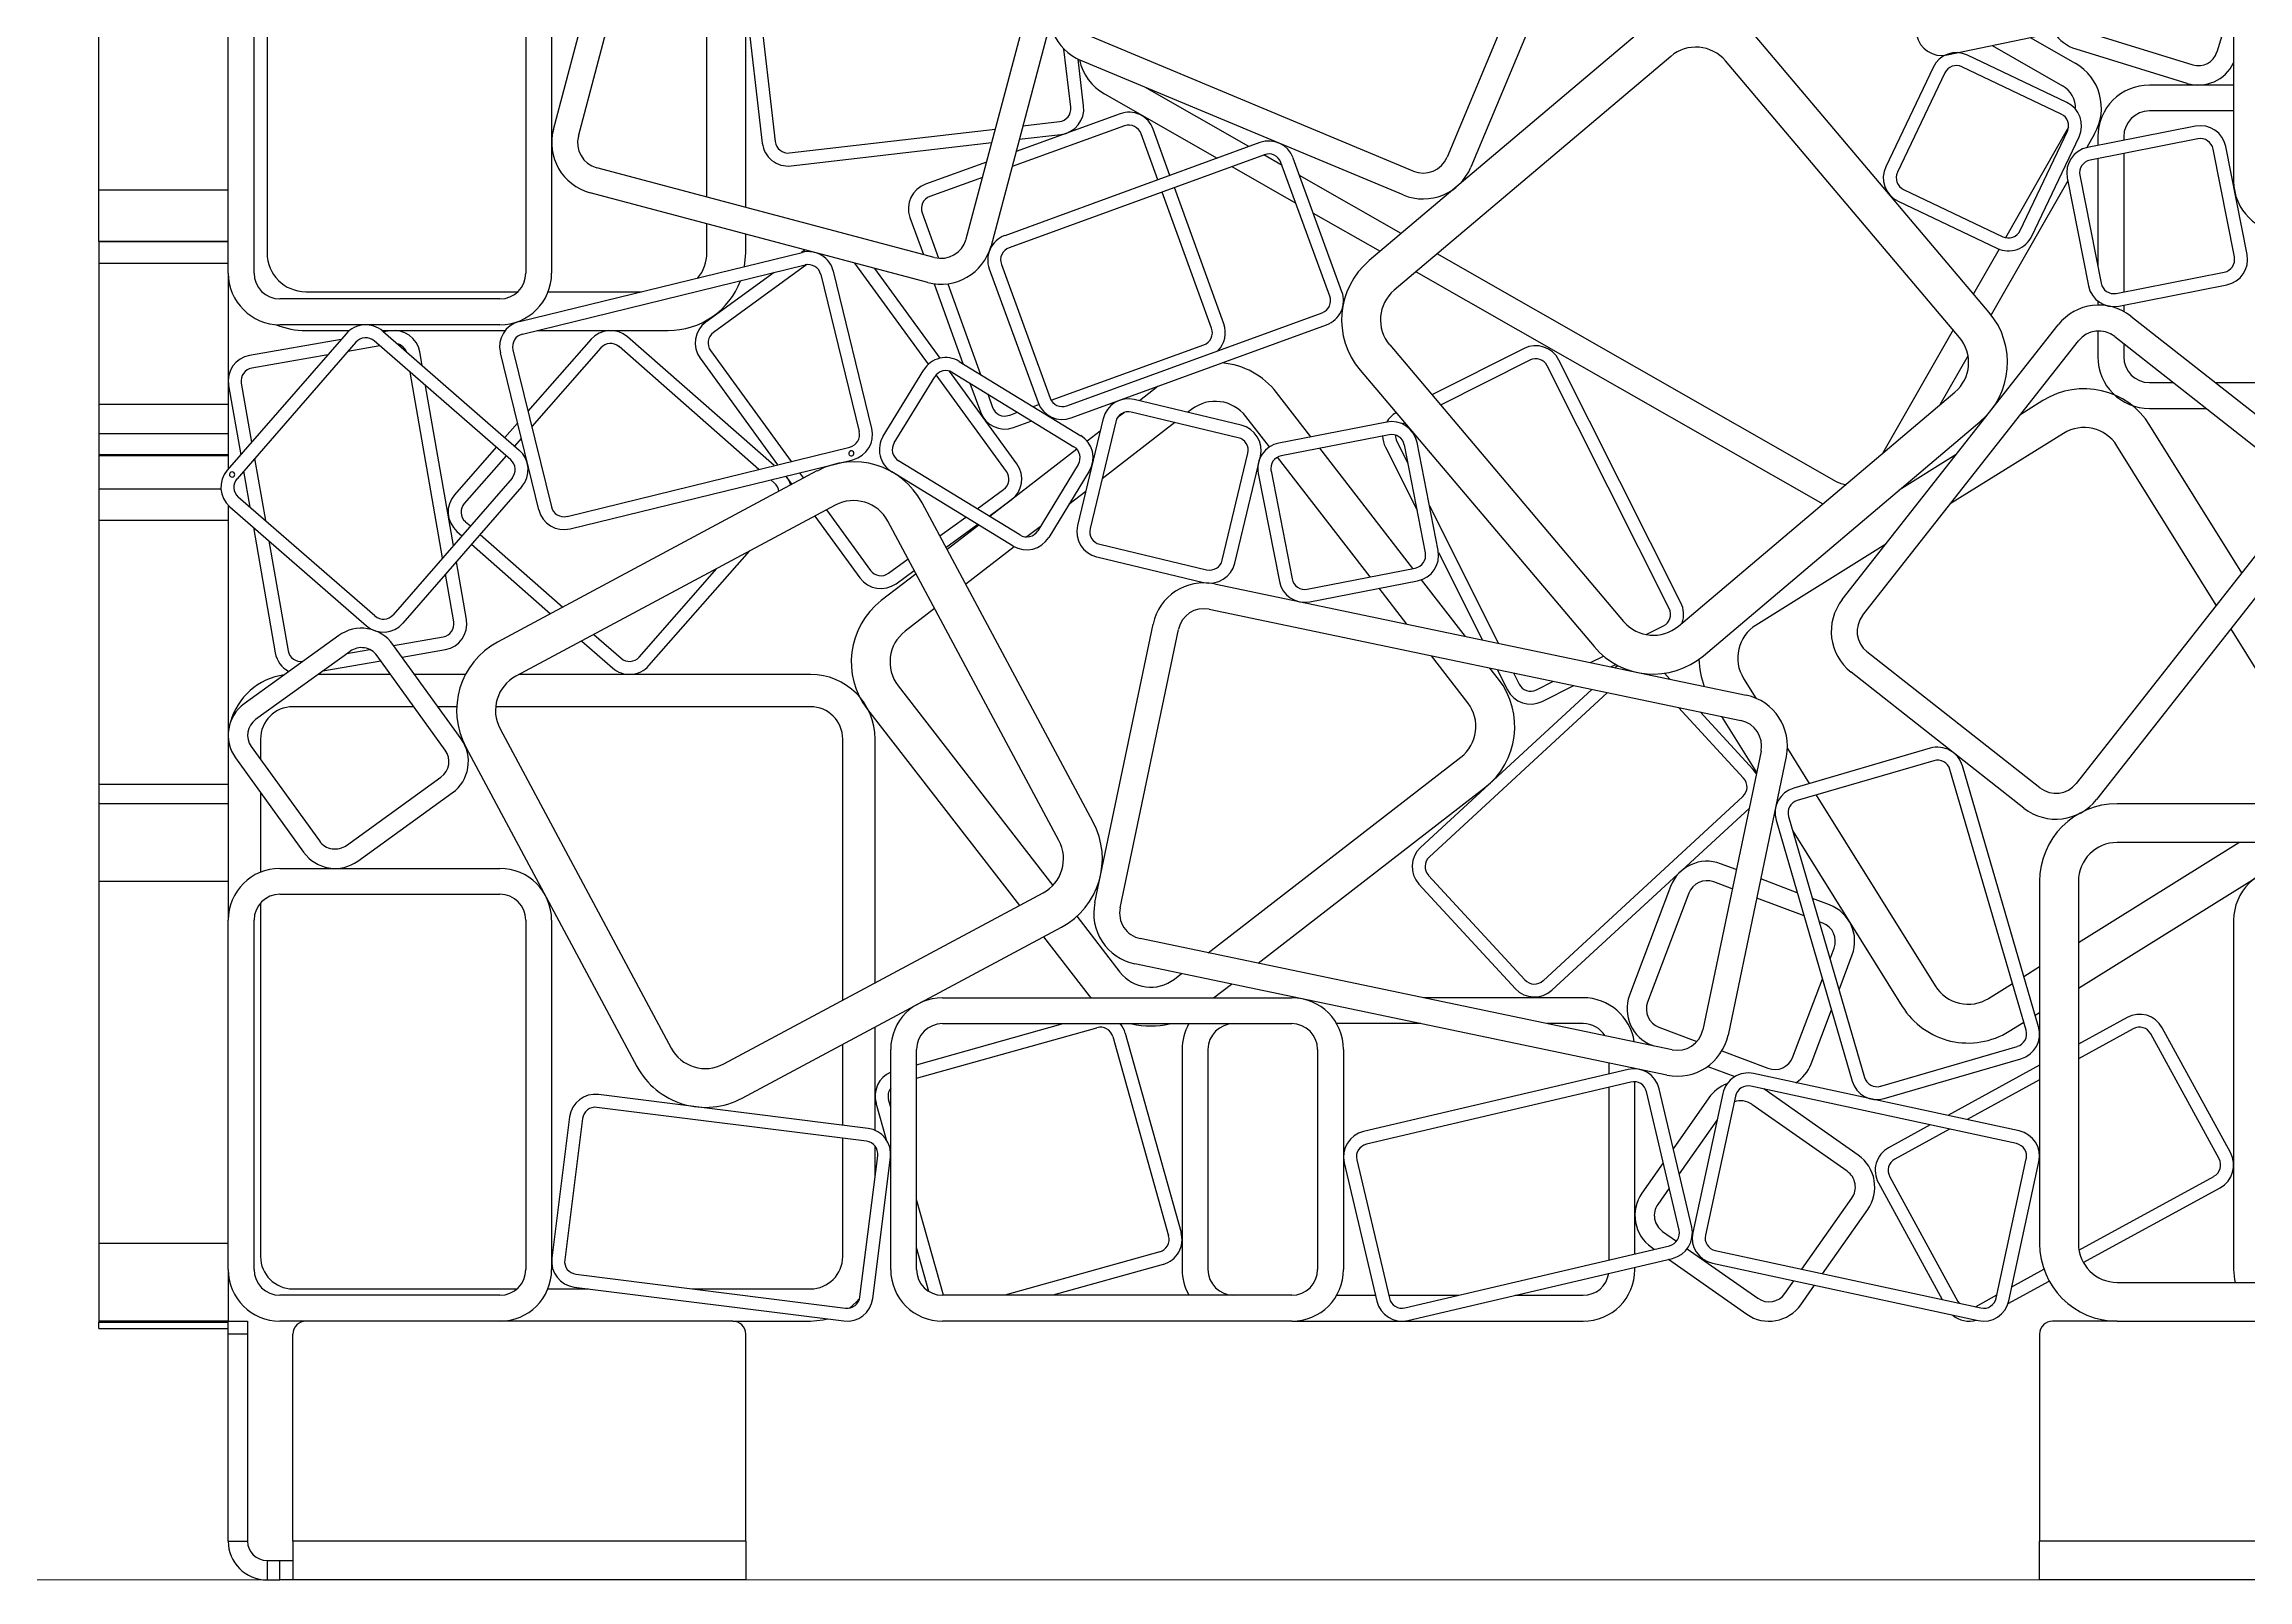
# Model space of a CAD drawing. Header units: millimetres. Extents: x 25115 to 31055, y 5999 to 10199.
# Drawn here: x 27391 to 27908, y 8713 to 9074 of the extents above; entities that cross this region are included whole.
import ezdxf

# ---------------------------------------------------------------- set-up
doc = ezdxf.new("R2010")
doc.units = ezdxf.units.MM
doc.header["$LTSCALE"] = 0.3
doc.linetypes.add('INCONTINUOUS', pattern=[200000.001, 200000, -0.001])
doc.layers.add('KOTY', color=3, linetype='INCONTINUOUS', lineweight=9)
doc.layers.add('Visible', color=7, linetype='Continuous', lineweight=18)
doc.styles.add('SEACAD_Arial', font='arial.ttf', dxfattribs={"width": 0.8})
doc.dimstyles.new('ISO-25', dxfattribs={"dimtxt": 1.6, "dimasz": 2, "dimexe": 0.5, "dimexo": 1.5, "dimtad": 1, "dimdec": 0, "dimtxsty": 'SEACAD_Arial', "dimcen": 2, "dimadec": 0, "dimazin": 0, "dimtfac": 1, "dimtdec": 0, "dimtmove": 0, "dimatfit": 3, "dimfxl": 1, "dimarcsym": 0})

# ---------------------------------------------------------------- blocks, each defined once
blk = doc.blocks.new('*D179')
at = {"layer": 'Defpoints', "color": 0, "transparency": 16777216}
for p in [(27433.77, 9350.73), (27108.78, 8713.09), (27108.78, 8713.09)]:
    blk.add_point(p, dxfattribs=at)
at = {"layer": 'KOTY', "color": 0, "lineweight": -2, "transparency": 16777216}
for p, q in [((27403.77, 9350.73), (27098.78, 9350.73)), ((27108.78, 9310.73), (27108.78, 8753.09)), ((27138.78, 8713.09), (27118.78, 8713.09))]:
    blk.add_line(p, q, dxfattribs=at)
at = {"layer": 'KOTY', "color": 0, "transparency": 16777216}
for points in [[(27102.11, 9310.73), (27115.44, 9310.73), (27108.78, 9350.73)], [(27102.11, 8753.09), (27115.44, 8753.09), (27108.78, 8713.09)]]:
    blk.add_solid(points, dxfattribs=at)
at = {"layer": 'KOTY', "color": 0, "transparency": 16777216, "insert": (27079.94, 9031.91), "char_height": 32, "attachment_point": 5, "rotation": 90, "style": 'SEACAD_Arial'}
blk.add_mtext('420', dxfattribs=at)

msp = doc.modelspace()

# ---------------------------------------------------------------- linework, layer by layer
for p, q in [((27904.97, 9123.89), (27904.97, 9041.81)), ((27403.37, 9039.77), (27403.37, 9121.85)), ((27442.89, 9107.54), (27442.89, 9024.93)), ((27510.17, 9053.95), (27523.46, 9103.9)), ((27546.25, 9038.07), (27546.25, 9104.13)), ((27433.77, 9020.19), (27433.77, 9102.27)), ((27439.85, 9020.19), (27439.85, 9102.27)), ((27503.69, 9102.27), (27503.69, 9020.19)), ((27509.77, 9102.27), (27509.77, 9020.19)), ((27516.05, 9052.39), (27529.33, 9102.33)), ((27555.37, 9035.64), (27555.37, 9101.7)), ((27740.05, 9095.14), (27720.16, 9047.44)), ((27745.66, 9092.8), (27725.77, 9045.1)), ((27555.41, 9083.95), (27559.27, 9050.73)), ((27558.43, 9084.3), (27562.29, 9051.08)), ((27837.64, 9071.44), (27900.13, 9084.52)), ((27901.06, 9072.15), (27904.97, 9084.78)), ((27620.41, 9078.11), (27607.12, 9028.17)), ((27766.83, 9078.09), (27701.85, 9023.11)), ((27626.28, 9076.55), (27613, 9026.6)), ((27631.74, 9059.15), (27630.15, 9072.82)), ((27712.21, 9044.17), (27636.45, 9075.76)), ((27847.52, 9010.96), (27792.54, 9075.94)), ((27848.21, 9073.65), (27864.75, 9064.21)), ((27857.18, 9075.53), (27867.77, 9069.49)), ((27867.87, 9072.85), (27894.01, 9064.78)), ((27869.22, 9077.21), (27895.36, 9069.13)), ((27634.76, 9059.5), (27633.49, 9070.43)), ((27709.87, 9038.56), (27634.11, 9070.15)), ((27772.72, 9071.12), (27707.74, 9016.15)), ((27840.55, 9005.07), (27785.58, 9070.05)), ((27834.34, 9068.53), (27823.23, 9045.19)), ((27837.08, 9067.22), (27825.98, 9043.89)), ((27864.47, 9057.56), (27841.13, 9068.66)), ((27865.77, 9060.3), (27842.44, 9071.4)), ((27639.65, 9062.29), (27666.12, 9047.18)), ((27673.61, 9049.91), (27649.11, 9063.89)), ((27904.97, 9064.37), (27885.21, 9064.37)), ((27643.34, 9057.63), (27618.9, 9048.78)), ((27904.97, 9058.29), (27885.21, 9058.29)), ((27565.66, 9048.41), (27614, 9054.03)), ((27644.37, 9054.77), (27617.94, 9045.2)), ((27619.65, 9051.63), (27629.42, 9052.76)), ((27620.49, 9054.79), (27629.07, 9055.78)), ((27652.19, 9042.1), (27648.27, 9052.95)), ((27655.05, 9043.14), (27651.12, 9053.98)), ((27866.18, 9054.44), (27851.38, 9028.51)), ((27854.8, 9030.17), (27865.91, 9053.5)), ((27857.55, 9028.87), (27868.65, 9052.2)), ((27872.3, 9052.9), (27870.46, 9049.68)), ((27896, 9054.71), (27870.64, 9049.72)), ((27896.58, 9051.72), (27871.23, 9046.73)), ((27873.05, 9052.21), (27873.05, 9050.19)), ((27879.13, 9052.21), (27879.13, 9051.39)), ((27566.01, 9045.39), (27613.16, 9050.87)), ((27611.93, 9046.26), (27597.6, 9041.07)), ((27676.19, 9050.86), (27616.22, 9028.98)), ((27677.24, 9048), (27617.26, 9026.12)), ((27681.4, 9045.47), (27677.07, 9047.94)), ((27695.45, 9015.81), (27683.99, 9047.23)), ((27873.05, 9047.09), (27873.05, 9021.77)), ((27879.13, 9048.29), (27879.13, 9015.75)), ((27905.14, 9023.98), (27900.15, 9049.33)), ((27908.13, 9024.56), (27903.14, 9049.92)), ((27599.68, 9023.85), (27520.36, 9044.95)), ((27610.98, 9042.68), (27598.64, 9038.21)), ((27669.58, 9045.21), (27684.62, 9036.63)), ((27692.59, 9014.77), (27681.13, 9046.19)), ((27709.39, 9029.49), (27685.48, 9043.14)), ((27865.99, 9041.85), (27848.01, 9010.34)), ((27865.85, 9042.58), (27870.84, 9017.22)), ((27868.83, 9043.16), (27873.82, 9017.81)), ((27403.37, 9039.77), (27433.77, 9039.77)), ((27403.37, 9027.61), (27403.37, 9039.77)), ((27598.12, 9017.98), (27518.8, 9039.08)), ((27664.83, 9007.22), (27653.23, 9039.24)), ((27667.69, 9008.25), (27656.09, 9040.29)), ((27826.11, 9037.09), (27849.45, 9025.99)), ((27827.42, 9039.84), (27850.75, 9028.73)), ((27546.25, 9024.93), (27546.25, 9031.78)), ((27593.96, 9033.28), (27597.12, 9024.54)), ((27596.82, 9034.31), (27600.67, 9023.68)), ((27688.71, 9034.3), (27704.45, 9025.31)), ((27433.77, 9027.61), (27403.37, 9027.61)), ((27403.37, 9027.61), (27403.37, 9022.42)), ((27403.37, 9027.61), (27433.77, 9027.61)), ((27555.37, 9024.93), (27555.37, 9029.35)), ((27569.34, 9025.63), (27568.51, 9025.03)), ((27849.84, 9025.82), (27843.84, 9015.3)), ((27433.77, 9022.42), (27403.37, 9022.42)), ((27403.37, 9022.42), (27403.37, 8989.34)), ((27502.18, 9008.79), (27568.61, 9025.06)), ((27502.9, 9005.84), (27569.34, 9022.1)), ((27569.75, 9022.18), (27547.79, 9006.2)), ((27573.12, 9024.63), (27572.95, 9024.5)), ((27585, 8983.69), (27575.97, 9020.6)), ((27598.31, 8998.77), (27581.03, 9022.53)), ((27601.04, 9000.18), (27585.69, 9021.29)), ((27612.59, 9021.18), (27624.05, 8989.77)), ((27615.45, 9022.23), (27626.91, 8990.81)), ((27712.88, 9020.5), (27808.45, 8965.96)), ((27811.64, 8971.14), (27717.82, 9024.68)), ((27877.39, 9015.41), (27902.75, 9020.41)), ((27433.77, 9020.19), (27433.77, 8989.34)), ((27452.01, 9015.81), (27501.82, 9015.81)), ((27508.95, 9015.81), (27530.85, 9015.81)), ((27562.02, 9020.31), (27546, 9008.66)), ((27573.01, 9019.87), (27582.05, 8982.96)), ((27599.61, 9017.68), (27606.41, 8998.91)), ((27602.84, 9017.68), (27610.56, 8996.37)), ((27877.98, 9012.43), (27903.34, 9017.42)), ((27497.61, 9014.11), (27445.93, 9014.11)), ((27630.81, 8989), (27690.78, 9010.87)), ((27873.05, 9013.62), (27873.05, 9012.66)), ((27879.13, 9012.66), (27879.13, 9011.17)), ((27880.8, 9010.06), (27921.44, 8978.13)), ((27461.49, 9005.94), (27433.54, 8973.85)), ((27497.61, 9008.03), (27445.93, 9008.03)), ((27452.01, 9006.69), (27462.27, 9006.69)), ((27469.89, 9006.69), (27498.88, 9006.69)), ((27470.07, 9006.54), (27502.17, 8978.59)), ((27471.74, 9006.6), (27470.29, 9006.35)), ((27506.38, 9006.69), (27537.13, 9006.69)), ((27562.06, 8974.94), (27527.61, 9005.18)), ((27631.85, 8986.14), (27691.82, 9008.02)), ((27813.02, 8943.47), (27863.73, 9008.01)), ((27839.03, 9006.87), (27822.44, 8977.8)), ((27873.05, 9006.57), (27873.05, 9000.53)), ((27877.05, 9005.28), (27917.68, 8973.35)), ((27463.78, 9003.95), (27435.84, 8971.85)), ((27460.33, 9004.61), (27438.8, 9000.85)), ((27457.16, 9000.97), (27439.32, 8997.85)), ((27469.38, 9003.1), (27461.91, 9001.8)), ((27500.17, 8976.3), (27468.07, 9004.24)), ((27479.33, 8998.47), (27478.78, 9001.66)), ((27506.75, 8964.53), (27497.72, 9001.44)), ((27500.67, 9002.16), (27509.71, 8965.25)), ((27519.03, 9004.62), (27504.2, 8987.73)), ((27521.32, 9002.62), (27505.09, 8984.12)), ((27558.46, 8974.06), (27525.61, 9002.9)), ((27544.66, 9000.17), (27562.87, 8975.14)), ((27547.12, 9001.96), (27566.06, 8975.92)), ((27627.13, 8990.33), (27663.01, 9003.32)), ((27706.67, 9003.29), (27761.64, 8938.31)), ((27738.24, 9002.46), (27716.59, 8991.57)), ((27739.61, 8999.75), (27718.6, 8989.18)), ((27775.09, 8942.73), (27746.41, 8999.76)), ((27817.8, 8939.71), (27868.51, 9004.26)), ((27842.57, 9000.8), (27835.97, 8989.25)), ((27879.13, 9003.65), (27879.13, 9000.53)), ((27484.14, 8953.26), (27476.52, 8996.89)), ((27587.67, 8981.87), (27597.19, 8997.43)), ((27590.26, 8980.28), (27599.78, 8995.84)), ((27616.63, 8973.57), (27600.11, 8996.28)), ((27619.09, 8975.36), (27603.23, 8997.17)), ((27603.96, 8996.84), (27632.48, 8979.39)), ((27605.55, 8999.44), (27634.07, 8981.98)), ((27699.7, 8997.4), (27754.68, 8932.42)), ((27772.37, 8941.36), (27743.69, 8998.4)), ((27885.21, 8994.45), (27890.83, 8994.45)), ((27900.67, 8994.45), (27926.94, 8994.45)), ((27433.77, 8989.34), (27403.37, 8989.34)), ((27403.37, 8989.34), (27403.37, 8982.43)), ((27433.77, 8989.34), (27433.77, 8982.43)), ((27433.86, 8993.81), (27436.71, 8977.48)), ((27436.85, 8994.33), (27439.28, 8980.43)), ((27486.71, 8956.21), (27480.16, 8993.72)), ((27608.06, 8994.33), (27610.52, 8987.55)), ((27612.22, 8991.79), (27613.38, 8988.58)), ((27622.92, 8988.8), (27624.25, 8989.29)), ((27671.8, 8984.46), (27646.67, 8990.47)), ((27652.24, 8993.58), (27647.86, 8990.19)), ((27688.15, 8981.7), (27680.11, 8992.09)), ((27774.5, 8937.24), (27839.48, 8992.21)), ((27860.17, 8990.24), (27854.94, 8986.98)), ((27501.76, 8984.94), (27498.77, 8981.54)), ((27617.27, 8986.76), (27619.26, 8987.48)), ((27618.31, 8983.9), (27622.58, 8985.45)), ((27626.24, 8986.77), (27626.36, 8986.82)), ((27639.35, 8985.98), (27633.33, 8960.85)), ((27642.3, 8985.27), (27636.29, 8960.14)), ((27656.16, 8985.08), (27639.09, 8971.86)), ((27644.34, 8987.46), (27642.68, 8986.18)), ((27671.1, 8981.5), (27645.97, 8987.52)), ((27660.1, 8988.13), (27659.24, 8987.47)), ((27678.44, 8979.35), (27672.9, 8986.51)), ((27705.97, 8985.18), (27680.61, 8980.23)), ((27710.22, 8984.97), (27709.73, 8984.72)), ((27780.39, 8930.27), (27845.37, 8985.25)), ((27885.21, 8988.37), (27898.57, 8988.37)), ((27906.88, 8949.76), (27885.29, 8984.41)), ((27433.77, 8982.43), (27403.37, 8982.43)), ((27403.37, 8982.43), (27403.37, 8977.45)), ((27433.77, 8982.43), (27433.77, 8977.45)), ((27496.77, 8979.26), (27486.95, 8968.07)), ((27502.64, 8981.34), (27501.07, 8979.55)), ((27513.38, 8963.02), (27579.82, 8979.29)), ((27638.65, 8983.05), (27635.58, 8980.67)), ((27706.55, 8982.19), (27681.19, 8977.25)), ((27712.12, 8950.76), (27690.24, 8979.01)), ((27705.67, 8979.28), (27713.1, 8964.5)), ((27708.38, 8980.64), (27710.94, 8975.55)), ((27715.06, 8954.43), (27710.12, 8979.79)), ((27718.05, 8955.01), (27713.1, 8980.38)), ((27864.99, 8982.5), (27838.4, 8965.93)), ((27900.89, 8942.13), (27877.55, 8979.58)), ((27433.77, 8977.45), (27403.37, 8977.45)), ((27403.37, 8977.45), (27403.37, 8977.28)), ((27433.77, 8977.28), (27403.37, 8977.28)), ((27403.37, 8977.28), (27403.37, 8969.39)), ((27433.77, 8977.45), (27433.77, 8977.28)), ((27433.77, 8977.28), (27433.77, 8974.1)), ((27439.95, 8976.58), (27442.5, 8962.02)), ((27499.06, 8977.26), (27489.23, 8966.06)), ((27514.1, 8960.07), (27580.54, 8976.34)), ((27619.79, 8958.64), (27591.27, 8976.1)), ((27633.17, 8978.81), (27612.72, 8962.97)), ((27633.49, 8975.21), (27623.97, 8959.65)), ((27667.33, 8952.71), (27673.35, 8977.84)), ((27670.29, 8952), (27676.3, 8977.13)), ((27702.1, 8948.8), (27680.31, 8976.93)), ((27839.79, 8977.54), (27826.39, 8969.2)), ((27403.37, 8969.39), (27403.37, 8962.04)), ((27432.07, 8969.39), (27403.37, 8969.39)), ((27437.38, 8973.63), (27438.86, 8965.19)), ((27500.47, 8972.01), (27472.52, 8939.91)), ((27502.76, 8970.01), (27474.81, 8937.91)), ((27572.11, 8973.68), (27497.08, 8933.49)), ((27562.16, 8970.81), (27561.25, 8971.61)), ((27564.8, 8972.48), (27566.22, 8970.52)), ((27567.99, 8973.26), (27568.93, 8971.97)), ((27618.2, 8956.05), (27589.68, 8973.51)), ((27609.73, 8964.8), (27615.96, 8969.33)), ((27636.08, 8973.62), (27626.56, 8958.06)), ((27635.26, 8968.89), (27631.32, 8965.84)), ((27675.8, 8973.1), (27680.75, 8947.74)), ((27678.79, 8973.68), (27683.73, 8948.32)), ((27433.77, 8965.62), (27433.77, 8962.04)), ((27434.14, 8965.27), (27466.23, 8937.32)), ((27468.23, 8939.61), (27436.13, 8967.56)), ((27576.42, 8965.64), (27501.39, 8925.45)), ((27574.34, 8964.53), (27584.67, 8950.33)), ((27637, 8891.18), (27596.8, 8966.22)), ((27612.54, 8963.08), (27617.75, 8966.87)), ((27716, 8965.49), (27732.26, 8933.17)), ((27918.71, 8964.81), (27868, 8900.27)), ((27433.77, 8962.04), (27403.37, 8962.04)), ((27403.37, 8962.04), (27403.37, 8900.01)), ((27433.77, 8962.04), (27433.77, 8900.01)), ((27439.69, 8960.44), (27444.84, 8930.92)), ((27487.51, 8959.49), (27488.67, 8958.46)), ((27489.51, 8961.77), (27490.67, 8960.76)), ((27492.95, 8958.75), (27512.39, 8941.69)), ((27571.64, 8963.08), (27582.21, 8948.54)), ((27628.96, 8886.88), (27588.77, 8961.91)), ((27600.98, 8958.43), (27607.07, 8962.86)), ((27602.42, 8955.72), (27609.88, 8961.15)), ((27610.15, 8960.98), (27602.7, 8955.21)), ((27624.55, 8960.59), (27621.45, 8958.2)), ((27923.49, 8961.06), (27872.78, 8896.52)), ((27443.33, 8957.27), (27447.84, 8931.45)), ((27490.96, 8956.46), (27509.53, 8940.15)), ((27532.64, 8927.96), (27556.22, 8954.82)), ((27588.92, 8949.66), (27593.53, 8953.01)), ((27618.48, 8955.89), (27607.07, 8947.06)), ((27637.83, 8953.52), (27662.96, 8947.5)), ((27638.54, 8956.47), (27663.67, 8950.46)), ((27718.13, 8954.5), (27728.45, 8933.96)), ((27823.25, 8956.49), (27792.75, 8937.49)), ((27486.77, 8938.25), (27484.82, 8949.41)), ((27489.76, 8938.77), (27487.39, 8952.36)), ((27530.36, 8929.96), (27548.58, 8950.73)), ((27595.39, 8949.55), (27587.22, 8943.22)), ((27590.7, 8947.2), (27594.98, 8950.31)), ((27687.3, 8945.92), (27712.66, 8950.87)), ((27687.88, 8942.93), (27713.24, 8947.88)), ((27724.48, 8934.79), (27714.15, 8948.13)), ((27665.48, 8947.13), (27790.46, 8921)), ((27710.72, 8937.67), (27704.18, 8946.11)), ((27599.75, 8941.39), (27592.81, 8936.01)), ((27637.4, 8872.25), (27651.09, 8937.72)), ((27664.23, 8941.18), (27789.21, 8915.04)), ((27459.74, 8935), (27437.55, 8919)), ((27488.48, 8910.75), (27472.47, 8932.94)), ((27472.65, 8932.7), (27484.3, 8934.73)), ((27516.85, 8933.73), (27524.06, 8927.4)), ((27519.71, 8935.26), (27526.07, 8929.69)), ((27643.35, 8871.01), (27657.04, 8936.47)), ((27766.95, 8935.23), (27771.02, 8937.28)), ((27922.57, 8907.34), (27904.31, 8936.65)), ((27462.41, 8931.3), (27440.22, 8915.3)), ((27451.35, 8928.98), (27451.39, 8928.98)), ((27456.03, 8926.71), (27469.63, 8929.08)), ((27461.68, 8930.78), (27467.05, 8931.72)), ((27484.78, 8908.08), (27468.77, 8930.27)), ((27474.63, 8929.95), (27484.82, 8931.73)), ((27725.02, 8919.21), (27716.46, 8930.26)), ((27732.23, 8924.79), (27730.22, 8927.38)), ((27753.86, 8928.65), (27756.92, 8930.19)), ((27758.64, 8927.65), (27759.79, 8928.23)), ((27760.27, 8927.98), (27759.68, 8927.43)), ((27859.46, 8899.25), (27818.82, 8931.18)), ((27471.94, 8925.89), (27454.9, 8925.89)), ((27489.55, 8925.89), (27477.56, 8925.89)), ((27570.57, 8925.89), (27502.22, 8925.89)), ((27591.18, 8923.22), (27627.53, 8876.28)), ((27754.19, 8922.37), (27713.89, 8885.19)), ((27731.94, 8927.02), (27734.35, 8922.24)), ((27735.75, 8926.23), (27737.06, 8923.61)), ((27741.14, 8922.26), (27745.13, 8924.26)), ((27742.51, 8919.54), (27749.91, 8923.26)), ((27763.5, 8926.69), (27763.43, 8926.65)), ((27767.41, 8925.82), (27767.23, 8926.01)), ((27772.53, 8924.74), (27771.23, 8926.15)), ((27789.83, 8924.92), (27792.72, 8920.29)), ((27855.7, 8894.47), (27815.07, 8926.4)), ((27477.42, 8918.29), (27448.97, 8918.29)), ((27487.48, 8918.29), (27483.04, 8918.29)), ((27570.57, 8918.29), (27496.62, 8918.29)), ((27583.97, 8917.63), (27619.66, 8871.55)), ((27757.84, 8921.6), (27715.95, 8882.96)), ((27789.84, 8901.49), (27774.51, 8918.12)), ((27792.08, 8903.55), (27779.63, 8917.05)), ((27497.66, 8913.1), (27537.85, 8838.07)), ((27784.65, 8916), (27792.86, 8902.81)), ((27433.77, 8911.2), (27433.77, 8910.69)), ((27439.19, 8908.93), (27455.19, 8886.74)), ((27441.37, 8910.69), (27441.37, 8905.91)), ((27489.62, 8908.79), (27529.81, 8833.76)), ((27578.17, 8849.32), (27578.17, 8910.69)), ((27585.77, 8853.39), (27585.77, 8910.69)), ((27664.06, 8860.47), (27723.39, 8906.41)), ((27793.92, 8907.85), (27780.23, 8842.38)), ((27799.87, 8906.6), (27786.18, 8841.14)), ((27800.11, 8908.43), (27805.23, 8900.21)), ((27833.7, 8908.52), (27801.6, 8899.16)), ((27435.49, 8906.27), (27451.49, 8884.07)), ((27461.56, 8885.71), (27483.75, 8901.72)), ((27834.55, 8905.6), (27802.45, 8896.24)), ((27856.2, 8842.25), (27838.32, 8903.54)), ((27859.12, 8843.1), (27841.24, 8904.39)), ((27433.77, 8900.01), (27403.37, 8900.01)), ((27403.37, 8900.01), (27403.37, 8895.49)), ((27433.77, 8900.01), (27433.77, 8895.49)), ((27441.37, 8898.12), (27441.37, 8879.4)), ((27464.23, 8882.01), (27486.42, 8898.02)), ((27675.79, 8858.01), (27728.98, 8899.2)), ((27742.75, 8853.91), (27789.67, 8897.2)), ((27806.9, 8897.53), (27834.85, 8852.68)), ((27433.77, 8895.49), (27403.37, 8895.49)), ((27403.37, 8895.49), (27403.37, 8877.25)), ((27433.77, 8895.49), (27433.77, 8877.25)), ((27744.81, 8851.68), (27791.1, 8894.38)), ((27797.47, 8891.62), (27815.35, 8830.33)), ((27797.52, 8895.35), (27797.55, 8895.29)), ((27800.38, 8892.47), (27818.27, 8831.18)), ((27962.73, 8895.49), (27877.61, 8895.49)), ((27801.33, 8889.22), (27827.11, 8847.86)), ((27868.49, 8852.15), (27923.4, 8886.37)), ((27868.49, 8862.89), (27906.16, 8886.37)), ((27962.73, 8886.37), (27877.61, 8886.37)), ((27788.09, 8880), (27784.43, 8881.38)), ((27433.77, 8877.25), (27403.37, 8877.25)), ((27403.37, 8877.25), (27403.37, 8792.13)), ((27433.77, 8877.25), (27433.77, 8868.13)), ((27445.93, 8880.29), (27497.61, 8880.29)), ((27713.54, 8876.6), (27736.21, 8852.02)), ((27715.78, 8878.66), (27738.45, 8854.08)), ((27772.68, 8876.07), (27763.02, 8850.47)), ((27787.15, 8875.48), (27782.82, 8877.11)), ((27802.43, 8874.59), (27793.85, 8877.82)), ((27859.37, 8877.25), (27859.37, 8792.13)), ((27868.49, 8877.25), (27868.49, 8792.13)), ((27441.37, 8872.15), (27441.37, 8789.09)), ((27445.93, 8874.21), (27497.61, 8874.21)), ((27550.2, 8834.34), (27625.23, 8874.53)), ((27776.94, 8874.46), (27767.28, 8848.86)), ((27804.03, 8869.11), (27792.91, 8873.31)), ((27810.03, 8871.72), (27805.99, 8873.24)), ((27433.77, 8786.05), (27433.77, 8868.13)), ((27439.85, 8786.05), (27439.85, 8868.13)), ((27503.69, 8868.13), (27503.69, 8786.05)), ((27509.77, 8868.13), (27509.77, 8786.05)), ((27554.5, 8826.3), (27629.53, 8866.49)), ((27633.14, 8869.03), (27643.3, 8855.92)), ((27808.42, 8867.46), (27807.59, 8867.77)), ((27904.97, 8868.13), (27904.97, 8786.05)), ((27625.32, 8864.24), (27636.09, 8850.34)), ((27773.03, 8837.68), (27648.06, 8863.81)), ((27810.13, 8859.07), (27811.07, 8861.58)), ((27812.25, 8851.79), (27815.34, 8859.97)), ((27771.79, 8831.73), (27646.81, 8857.86)), ((27656.09, 8854.29), (27657.75, 8855.57)), ((27855.68, 8854.91), (27859.37, 8857.21)), ((27601.59, 8849.89), (27683.67, 8849.89)), ((27636.09, 8850.34), (27636.45, 8849.89)), ((27665.3, 8849.89), (27669.47, 8853.12)), ((27752.13, 8849.89), (27714.64, 8849.89)), ((27801.42, 8835.98), (27808.34, 8854.34)), ((27847.41, 8849.76), (27853, 8853.24)), ((27805.68, 8834.37), (27810.47, 8847.06)), ((27858.33, 8845.82), (27859.37, 8846.47)), ((27879.93, 8845.27), (27868.49, 8839.02)), ((27585.77, 8818.73), (27585.77, 8843.04)), ((27595.51, 8834.15), (27629.97, 8843.81)), ((27595.51, 8830.99), (27637.86, 8842.86)), ((27601.59, 8843.81), (27683.67, 8843.81)), ((27641.61, 8840.76), (27654.74, 8793.93)), ((27644.53, 8841.58), (27657.67, 8794.75)), ((27714.01, 8843.81), (27694.21, 8843.81)), ((27752.13, 8843.81), (27743.71, 8843.81)), ((27769.94, 8842.98), (27778.85, 8839.62)), ((27852.23, 8842.02), (27855.65, 8844.15)), ((27881.38, 8842.6), (27868.49, 8835.55)), ((27901.55, 8812.06), (27885.51, 8841.4)), ((27904.22, 8813.51), (27888.18, 8842.85)), ((27578.17, 8819.93), (27578.17, 8838.97)), ((27589.43, 8786.05), (27589.43, 8837.73)), ((27595.51, 8786.05), (27595.51, 8837.73)), ((27657.89, 8837.73), (27657.89, 8786.05)), ((27663.97, 8837.73), (27663.97, 8786.05)), ((27689.75, 8837.73), (27689.75, 8786.05)), ((27695.83, 8837.73), (27695.83, 8786.05)), ((27758.21, 8832), (27758.21, 8834.57)), ((27768.33, 8838.72), (27768.65, 8838.59)), ((27784.72, 8837.4), (27795.54, 8833.32)), ((27822.04, 8829.12), (27854.14, 8838.48)), ((27822.89, 8826.2), (27854.99, 8835.56)), ((27859.37, 8834.03), (27837.78, 8822.23)), ((27762.67, 8833.05), (27700.52, 8818.44)), ((27763.37, 8830.09), (27701.22, 8815.48)), ((27758.21, 8788.28), (27758.21, 8828.88)), ((27764.29, 8833.21), (27764.29, 8833.29)), ((27764.29, 8789.71), (27764.29, 8830.16)), ((27781.41, 8833.78), (27787.79, 8831.37)), ((27853.93, 8815.63), (27791.53, 8829.11)), ((27854.57, 8818.6), (27792.17, 8832.09)), ((27859.37, 8830.57), (27842.32, 8821.25)), ((27583.74, 8816.16), (27520.4, 8824.14)), ((27584.12, 8819.18), (27520.78, 8827.15)), ((27588.41, 8816.53), (27585.99, 8825.16)), ((27589.43, 8824.14), (27588.92, 8825.98)), ((27774.67, 8795.27), (27767.02, 8827.83)), ((27777.63, 8795.97), (27769.98, 8828.52)), ((27781.66, 8826.36), (27773.29, 8814.43)), ((27784.94, 8827.43), (27777.88, 8794.74)), ((27787.91, 8826.78), (27780.85, 8794.1)), ((27814.14, 8809.14), (27791.75, 8824.85)), ((27816.76, 8812.87), (27794.55, 8828.46)), ((27513.99, 8821.88), (27509.81, 8788.7)), ((27517, 8821.5), (27512.83, 8788.32)), ((27783.59, 8821.17), (27774.69, 8808.48)), ((27833.7, 8820), (27823.91, 8814.64)), ((27838.24, 8819.02), (27825.37, 8811.98)), ((27578.17, 8789.09), (27578.17, 8816.87)), ((27585.77, 8807.91), (27585.77, 8815.01)), ((27582.2, 8779.59), (27586.38, 8812.77)), ((27585.22, 8779.21), (27589.39, 8812.39)), ((27696, 8811.13), (27703.65, 8778.58)), ((27698.96, 8811.83), (27706.61, 8779.27)), ((27770.95, 8811.1), (27765.95, 8803.96)), ((27849.19, 8779.33), (27856.26, 8812.01)), ((27852.16, 8778.69), (27859.23, 8811.37)), ((27772.35, 8805.15), (27769.68, 8801.34)), ((27821.49, 8806.39), (27836.49, 8778.96)), ((27824.16, 8807.85), (27840.2, 8778.51)), ((27868.62, 8790.58), (27900.34, 8807.93)), ((27869.64, 8787.68), (27901.8, 8805.26)), ((27601.82, 8779.97), (27595.51, 8802.46)), ((27803.54, 8786.09), (27815.26, 8802.79)), ((27808.38, 8785.04), (27818.99, 8800.17)), ((27770.79, 8794.99), (27774.09, 8792.68)), ((27433.77, 8792.13), (27403.37, 8792.13)), ((27403.37, 8792.13), (27403.37, 8773.89)), ((27598.41, 8780.87), (27595.51, 8791.2)), ((27652.63, 8790.18), (27616.24, 8779.97)), ((27710.26, 8777.01), (27772.41, 8791.62)), ((27710.96, 8774.05), (27773.1, 8788.66)), ((27768.17, 8791.26), (27768.85, 8790.78)), ((27772.19, 8788.44), (27790.57, 8775.54)), ((27776.58, 8790.93), (27793.19, 8779.28)), ((27782.54, 8787.51), (27844.94, 8774.03)), ((27783.18, 8790.49), (27845.58, 8777)), ((27433.77, 8786.05), (27433.77, 8773.89)), ((27515.47, 8784.92), (27578.81, 8776.95)), ((27653.46, 8787.25), (27627.49, 8779.97)), ((27764.29, 8786.05), (27764.29, 8786.59)), ((27799.54, 8780.39), (27801.64, 8783.38)), ((27803.27, 8777.77), (27806.48, 8782.34)), ((27851.98, 8778.02), (27861.64, 8783.3)), ((27852.87, 8781.97), (27860.4, 8786.09)), ((27877.61, 8783.01), (27962.73, 8783.01)), ((27497.61, 8779.97), (27445.93, 8779.97)), ((27448.97, 8781.49), (27501.63, 8781.49)), ((27508.88, 8781.49), (27518.41, 8781.49)), ((27515.09, 8781.91), (27578.43, 8773.94)), ((27542.76, 8781.49), (27570.57, 8781.49)), ((27683.67, 8779.97), (27601.59, 8779.97)), ((27694.21, 8779.97), (27703.32, 8779.97)), ((27706.44, 8779.97), (27722.85, 8779.97)), ((27736.14, 8779.97), (27752.13, 8779.97)), ((27840.2, 8778.51), (27840.47, 8778.1)), ((27844.33, 8777.3), (27849.35, 8780.05)), ((27433.77, 8773.89), (27403.37, 8773.89)), ((27403.37, 8773.89), (27403.37, 8773.67)), ((27403.37, 8773.67), (27433.77, 8773.67)), ((27403.37, 8772.17), (27403.37, 8773.67)), ((27403.37, 8772.17), (27433.77, 8772.17)), ((27433.77, 8773.89), (27438.33, 8773.89)), ((27433.77, 8770.85), (27433.77, 8773.89)), ((27438.33, 8773.89), (27438.33, 8770.85)), ((27497.61, 8773.89), (27445.93, 8773.89)), ((27552.33, 8773.89), (27497.61, 8773.89)), ((27552.33, 8773.89), (27570.57, 8773.89)), ((27683.67, 8773.89), (27601.59, 8773.89)), ((27683.67, 8773.89), (27752.13, 8773.89)), ((27877.61, 8773.89), (27862.41, 8773.89)), ((27877.61, 8773.89), (27962.73, 8773.89)), ((27438.33, 8770.85), (27433.77, 8770.85)), ((27433.77, 8722.21), (27433.77, 8770.85)), ((27438.33, 8770.85), (27438.33, 8722.21)), ((27448.97, 8722.21), (27448.97, 8770.85)), ((27555.37, 8722.21), (27555.37, 8770.85)), ((27859.37, 8770.85), (27859.37, 8722.21)), ((27433.77, 8722.21), (27438.33, 8722.21)), ((27555.37, 8722.21), (27448.97, 8722.21)), ((27448.97, 8722.21), (27448.97, 8713.09)), ((27555.37, 8722.21), (27555.37, 8713.09)), ((27965.77, 8722.21), (27859.37, 8722.21)), ((27859.37, 8713.09), (27859.37, 8722.21)), ((27442.89, 8717.65), (27442.89, 8713.09)), ((27442.89, 8717.65), (27445.93, 8717.65)), ((27445.93, 8713.09), (27445.93, 8717.65)), ((27445.93, 8717.65), (27448.97, 8717.65)), ((27442.89, 8713.09), (27445.93, 8713.09)), ((27448.97, 8713.09), (27445.93, 8713.09)), ((27555.37, 8713.09), (27448.97, 8713.09)), ((27965.77, 8713.09), (27859.37, 8713.09))]:
    msp.add_line(p, q)
at = {"flags": 128}
for points in [[(27555.08, 9021.74), (27555.09, 9021.76), (27555.37, 9024.93)], [(27813.71, 8970.41), (27812.73, 8970.65), (27811.64, 8971.14)], [(27792.81, 8902.57), (27792.8, 8902.6), (27792.08, 8903.55)], [(27904.97, 8786.05), (27905.2, 8783.68), (27905.35, 8783.01)], [(27579.76, 8776.98), (27581.31, 8778.34), (27582.13, 8779.23)], [(27570.57, 8773.89), (27573.53, 8774.18), (27574.56, 8774.42)]]:
    msp.add_lwpolyline(points, dxfattribs=at)
for centre, radius, start, end in [((27638.79, 9081.37), 12.16, 157.3671, 247.3671), ((27778.61, 9064.16), 9.12, 40.2303, 130.2303), ((27836.4, 9077.39), 6.08, 191.8202, 281.8202), ((27870.56, 9081.57), 9.12, 212.1375, 252.8303), ((27896.7, 9073.49), 4.56, 252.8303, 342.8303), ((27645.67, 9072.85), 12.16, 192.1889, 240.2874), ((27839.83, 9065.91), 6.08, 64.5511, 154.5511), ((27839.83, 9065.91), 3.04, 64.5511, 154.5511), ((27861.74, 9058.93), 12.16, 330.2874, 60.2874), ((27896.7, 9073.49), 9.12, 252.8303, 334.9322), ((27861.74, 9058.93), 6.08, 358.0194, 60.2874), ((27885.21, 9052.21), 12.16, 90, 180), ((27628.72, 9058.8), 3.04, 276.6281, 6.6281), ((27628.72, 9058.8), 6.08, 276.6281, 6.6281), ((27645.41, 9051.91), 6.08, 19.9102, 109.9102), ((27863.16, 9054.81), 3.04, 334.5511, 64.5511), ((27863.16, 9054.81), 6.08, 334.5511, 64.5511), ((27885.21, 9052.21), 6.08, 90, 180), ((27521.93, 9050.83), 12.16, 165.1052, 255.1052), ((27521.93, 9050.83), 6.08, 165.1052, 255.1052), ((27645.41, 9051.91), 3.04, 19.9102, 109.9102), ((27897.17, 9048.74), 6.08, 11.1371, 101.1371), ((27897.17, 9048.74), 3.04, 11.1371, 101.1371), ((27565.31, 9051.43), 6.08, 186.6281, 276.6281), ((27565.31, 9051.43), 3.04, 186.6281, 276.6281), ((27678.28, 9045.15), 6.08, 20.0422, 110.0422), ((27678.28, 9045.15), 3.04, 20.0422, 110.0422), ((27714.55, 9049.78), 6.08, 247.3671, 337.3671), ((27871.82, 9043.75), 6.08, 101.1371, 191.1371), ((27871.82, 9043.75), 3.04, 101.1371, 191.1371), ((27599.67, 9035.35), 6.08, 109.9102, 199.9102), ((27714.55, 9049.78), 12.16, 247.3671, 337.3671), ((27828.73, 9042.58), 6.08, 154.5511, 244.5511), ((27828.73, 9042.58), 3.04, 154.5511, 244.5511), ((27917.13, 9041.81), 12.16, 180, 270), ((27599.67, 9035.35), 3.04, 109.9102, 199.9102), ((27601.25, 9029.73), 12.16, 255.1052, 345.1052), ((27601.25, 9029.73), 6.08, 255.1052, 345.1052), ((27618.3, 9023.27), 6.08, 110.0422, 200.0422), ((27618.3, 9023.27), 3.04, 110.0422, 200.0422), ((27852.06, 9031.48), 6.08, 244.5511, 334.5511), ((27852.06, 9031.48), 3.04, 244.5511, 334.5511), ((27452.01, 9024.93), 9.12, 180, 270), ((27537.13, 9024.93), 9.12, 319.8812, 0), ((27570.06, 9019.15), 6.08, 13.7561, 103.7561), ((27570.06, 9019.15), 3.04, 13.7561, 103.7561), ((27713.63, 9009.19), 18.24, 130.2303, 220.2303), ((27902.16, 9023.39), 3.04, 281.1371, 11.1371), ((27902.16, 9023.39), 6.08, 281.1371, 11.1371), ((27445.93, 9020.19), 12.16, 180, 270), ((27445.93, 9020.19), 6.08, 180, 270), ((27497.61, 9020.19), 12.16, 270, 0), ((27497.61, 9020.19), 6.08, 270, 0), ((27537.13, 9024.93), 18.24, 270, 338.9687), ((27689.74, 9013.73), 6.08, 290.0422, 20.0422), ((27713.63, 9009.19), 9.12, 130.2303, 220.2303), ((27876.81, 9018.4), 6.08, 191.1371, 281.1371), ((27876.81, 9018.4), 3.04, 191.1371, 281.1371), ((27689.74, 9013.73), 3.04, 290.0422, 20.0422), ((27833.59, 8999.18), 18.24, 310.2303, 40.2303), ((27873.29, 9000.5), 12.16, 51.8422, 141.8422), ((27452.01, 9024.93), 18.24, 247.6493, 270), ((27466.08, 9001.95), 6.08, 48.9516, 138.9516), ((27466.08, 9001.95), 3.04, 48.9516, 138.9516), ((27472.79, 9000.61), 6.08, 9.9091, 99.9091), ((27503.62, 9002.89), 6.08, 103.7561, 193.7561), ((27503.62, 9002.89), 3.04, 103.7561, 193.7561), ((27523.6, 9000.61), 6.08, 48.7231, 138.7231), ((27549.58, 9003.75), 6.08, 126.0283, 216.0283), ((27549.58, 9003.75), 3.04, 126.0283, 216.0283), ((27661.97, 9006.18), 3.04, 289.9102, 19.9102), ((27661.97, 9006.18), 6.08, 316.0725, 19.9102), ((27833.59, 8999.18), 9.12, 310.2303, 40.2303), ((27873.29, 9000.5), 6.08, 51.8422, 141.8422), ((27439.85, 8994.86), 6.08, 99.9091, 189.9091), ((27472.79, 9000.61), 3.04, 20.9742, 76.929), ((27523.6, 9000.61), 3.04, 48.7231, 138.7231), ((27602.37, 8994.25), 6.08, 58.5329, 148.5329), ((27740.98, 8997.03), 6.08, 26.6946, 116.6946), ((27740.98, 8997.03), 3.04, 26.6946, 116.6946), ((27885.21, 9000.53), 12.16, 180, 270), ((27885.21, 9000.53), 6.08, 180, 270), ((27439.85, 8994.86), 3.04, 99.9091, 189.9091), ((27602.37, 8994.25), 3.04, 58.5329, 148.5329), ((27665.69, 8980.92), 18.24, 37.7562, 84.8101), ((27629.76, 8991.85), 6.08, 200.0422, 290.0422), ((27629.76, 8991.85), 3.04, 200.0422, 290.0422), ((27645.26, 8984.56), 6.08, 76.5386, 166.5386), ((27665.69, 8980.92), 9.12, 37.7562, 127.7562), ((27869.81, 8974.76), 18.24, 31.928, 121.928), ((27616.24, 8989.62), 6.08, 199.9102, 289.9102), ((27616.24, 8989.62), 3.04, 199.9102, 289.9102), ((27645.26, 8984.56), 3.04, 76.5386, 166.5386), ((27670.39, 8978.55), 6.08, 346.5386, 76.5386), ((27711.1, 8982.01), 6.08, 118.4217, 148.6957), ((27707.13, 8979.21), 6.08, 11.041, 101.041), ((27579.1, 8982.24), 3.04, 283.7561, 13.7561), ((27579.1, 8982.24), 6.08, 283.7561, 13.7561), ((27592.85, 8978.69), 6.08, 148.5329, 238.5329), ((27592.85, 8978.69), 3.04, 148.5329, 238.5329), ((27630.9, 8976.8), 3.04, 328.5329, 58.5329), ((27630.9, 8976.8), 6.08, 328.5329, 58.5329), ((27670.39, 8978.55), 3.04, 346.5386, 76.5386), ((27681.77, 8974.26), 6.08, 101.041, 191.041), ((27711.1, 8982.01), 6.08, 181.044, 206.6946), ((27707.13, 8979.21), 3.04, 11.041, 101.041), ((27711.1, 8982.01), 3.04, 178.1538, 206.6946), ((27869.81, 8974.76), 9.12, 31.928, 121.928), ((27438.13, 8969.86), 6.08, 138.9516, 228.9516), ((27498.17, 8974), 3.04, 318.9516, 48.9516), ((27498.17, 8974), 6.08, 318.9516, 48.9516), ((27580.73, 8957.6), 18.24, 28.1779, 118.1779), ((27580.18, 8977.81), 0.608, 13.7561, 193.7561), ((27580.18, 8977.81), 0.608, 193.7561, 13.7561), ((27614.17, 8971.79), 6.08, 306.0283, 36.0283), ((27681.77, 8974.26), 3.04, 101.041, 191.041), ((27434.69, 8972.85), 0.608, 48.9516, 228.9516), ((27434.69, 8972.85), 0.608, 228.9516, 48.9516), ((27438.13, 8969.86), 3.04, 138.9516, 228.9516), ((27560.16, 8968.52), 3.04, 6.9615, 48.7231), ((27560.16, 8968.52), 6.08, 17.753, 40.5452), ((27614.17, 8971.79), 3.04, 306.0283, 36.0283), ((27491.52, 8964.06), 6.08, 138.7231, 228.7231), ((27491.52, 8964.06), 3.04, 138.7231, 228.7231), ((27512.66, 8965.98), 6.08, 193.7561, 283.7561), ((27512.66, 8965.98), 3.04, 193.7561, 283.7561), ((27580.73, 8957.6), 9.12, 28.1779, 118.1779), ((27621.38, 8961.24), 3.04, 238.5329, 328.5329), ((27639.24, 8959.43), 6.08, 166.5386, 256.5386), ((27639.24, 8959.43), 3.04, 166.5386, 256.5386), ((27621.38, 8961.24), 6.08, 238.5329, 328.5329), ((27712.08, 8953.85), 3.04, 281.041, 11.041), ((27712.08, 8953.85), 6.08, 281.041, 11.041), ((27587.13, 8952.12), 6.08, 216.0283, 306.0283), ((27587.13, 8952.12), 3.04, 216.0283, 306.0283), ((27664.37, 8953.42), 6.08, 256.5386, 346.5386), ((27664.37, 8953.42), 3.04, 256.5386, 346.5386), ((27686.72, 8948.9), 3.04, 191.041, 281.041), ((27598.39, 8928.8), 18.24, 127.7562, 217.7562), ((27662.99, 8935.23), 12.16, 78.1888, 168.1888), ((27686.72, 8948.9), 6.08, 191.041, 281.041), ((27769.65, 8939.99), 6.08, 340.8715, 26.6946), ((27822.58, 8935.96), 12.16, 141.8422, 231.8422), ((27470.23, 8941.91), 6.08, 228.9516, 318.9516), ((27470.23, 8941.91), 3.04, 228.9516, 318.9516), ((27483.77, 8937.72), 3.04, 279.9091, 9.9091), ((27483.77, 8937.72), 6.08, 279.9091, 9.9091), ((27662.99, 8935.23), 6.08, 78.1888, 168.1888), ((27768.61, 8944.2), 9.12, 220.2303, 310.2303), ((27769.65, 8939.99), 3.04, 296.6946, 26.6946), ((27797.57, 8929.75), 9.12, 121.928, 211.928), ((27822.58, 8935.96), 6.08, 141.8422, 231.8422), ((27465.08, 8927.61), 9.12, 35.8011, 125.8011), ((27505.69, 8917.41), 18.24, 118.1779, 208.1779), ((27598.39, 8928.8), 9.12, 127.7562, 217.7562), ((27768.61, 8944.2), 18.24, 220.2303, 310.2303), ((27450.83, 8931.97), 6.08, 189.9091, 242.7208), ((27450.83, 8931.97), 3.04, 189.9091, 279.9091), ((27465.08, 8927.61), 4.56, 35.8011, 125.8011), ((27528.07, 8931.97), 6.08, 228.7231, 318.7231), ((27528.07, 8931.97), 3.04, 228.7231, 318.7231), ((27797.57, 8929.75), 18.24, 180.93, 201.5117), ((27448.97, 8910.69), 15.2, 97.7547, 164.9021), ((27505.69, 8917.41), 9.12, 118.1779, 208.1779), ((27570.57, 8910.69), 15.2, 0, 90), ((27717.81, 8913.62), 18.24, 307.7562, 37.7562), ((27739.78, 8924.97), 6.08, 206.6946, 296.6946), ((27739.78, 8924.97), 3.04, 206.6946, 296.6946), ((27442.89, 8911.6), 9.12, 125.8011, 215.8011), ((27448.97, 8910.69), 7.6, 90, 180), ((27570.57, 8910.69), 7.6, 0, 90), ((27717.81, 8913.62), 9.12, 307.7562, 37.7562), ((27787.97, 8909.09), 12.16, 348.1888, 78.1888), ((27442.89, 8911.6), 4.56, 125.8011, 215.8011), ((27787.97, 8909.09), 6.08, 348.1888, 78.1888), ((27481.08, 8905.41), 4.56, 305.8011, 35.8011), ((27481.08, 8905.41), 9.12, 305.8011, 35.8011), ((27835.4, 8902.69), 6.08, 16.2655, 106.2655), ((27787.61, 8899.43), 3.04, 312.6895, 42.6895), ((27835.4, 8902.69), 3.04, 16.2655, 106.2655), ((27803.3, 8893.32), 6.08, 106.2655, 196.2655), ((27803.3, 8893.32), 3.04, 106.2655, 196.2655), ((27863.22, 8904.03), 12.16, 231.8422, 321.8422), ((27863.22, 8904.03), 6.08, 231.8422, 321.8422), ((27620.92, 8882.57), 18.24, 298.1779, 28.1779), ((27877.61, 8877.25), 18.24, 90, 180), ((27458.89, 8889.41), 4.56, 215.8011, 305.8011), ((27620.92, 8882.57), 9.12, 298.1779, 28.1779), ((27877.61, 8877.25), 9.12, 90, 180), ((27458.89, 8889.41), 9.12, 215.8011, 305.8011), ((27718.01, 8880.73), 6.08, 132.6895, 222.6895), ((27718.01, 8880.73), 3.04, 132.6895, 222.6895), ((27781.21, 8872.85), 9.12, 69.3301, 159.3301), ((27445.93, 8868.13), 12.16, 90, 180), ((27497.61, 8868.13), 12.16, 0, 90), ((27781.21, 8872.85), 4.56, 69.3301, 159.3301), ((27917.13, 8868.13), 12.16, 90, 180), ((27445.93, 8868.13), 6.08, 90, 180), ((27497.61, 8868.13), 6.08, 0, 90), ((27649.3, 8869.76), 12.16, 168.1888, 258.1888), ((27649.3, 8869.76), 6.08, 168.1888, 258.1888), ((27806.81, 8863.19), 9.12, 339.3301, 69.3301), ((27806.81, 8863.19), 4.56, 339.3301, 69.3301), ((27650.51, 8861.5), 9.12, 217.7562, 307.7562), ((27601.59, 8837.73), 12.16, 90, 180), ((27683.67, 8837.73), 12.16, 0, 90), ((27740.68, 8856.15), 6.08, 222.6895, 312.6895), ((27740.68, 8856.15), 3.04, 222.6895, 312.6895), ((27752.13, 8837.73), 12.16, 8.5326, 90), ((27771.55, 8847.25), 9.12, 159.3301, 249.3301), ((27842.59, 8857.5), 9.12, 211.928, 301.928), ((27771.55, 8847.25), 4.56, 159.3301, 249.3301), ((27842.59, 8857.5), 18.24, 211.928, 301.928), ((27882.84, 8839.94), 6.08, 28.6689, 118.6689), ((27601.59, 8837.73), 6.08, 90, 180), ((27638.68, 8839.94), 3.04, 15.6672, 105.6672), ((27638.68, 8839.94), 6.08, 15.6672, 39.5564), ((27650.51, 8861.5), 18.24, 255.9592, 284.0408), ((27670.05, 8837.73), 12.16, 150, 180), ((27670.05, 8837.73), 6.08, 90, 180), ((27683.67, 8837.73), 6.08, 0, 90), ((27752.13, 8837.73), 6.08, 32.2403, 90), ((27774.28, 8843.63), 12.16, 258.1888, 348.1888), ((27774.28, 8843.63), 6.08, 258.1888, 348.1888), ((27853.29, 8841.4), 3.04, 286.2655, 16.2655), ((27853.29, 8841.4), 6.08, 286.2655, 16.2655), ((27882.84, 8839.94), 3.04, 28.6689, 118.6689), ((27545.89, 8842.38), 9.12, 208.1779, 298.1779), ((27797.15, 8837.59), 4.56, 249.3301, 339.3301), ((27797.15, 8837.59), 9.12, 302.9433, 339.3301), ((27545.89, 8842.38), 18.24, 208.1779, 298.1779), ((27591.85, 8826.8), 6.08, 113.3559, 195.6672), ((27764.06, 8827.13), 6.08, 13.2286, 103.2286), ((27764.06, 8827.13), 3.04, 13.2286, 103.2286), ((27789.13, 8821.12), 9.12, 110.5474, 144.9419), ((27790.89, 8826.14), 6.08, 77.8031, 167.8031), ((27790.89, 8826.14), 3.04, 77.8031, 167.8031), ((27821.18, 8832.03), 6.08, 196.2655, 286.2655), ((27821.18, 8832.03), 3.04, 196.2655, 286.2655), ((27520.02, 8821.12), 6.08, 82.8275, 172.8275), ((27520.02, 8821.12), 3.04, 82.8275, 172.8275), ((27591.85, 8826.8), 3.04, 142.4557, 195.6672), ((27789.13, 8821.12), 4.56, 54.9419, 109.3121), ((27583.36, 8813.15), 6.08, 352.8275, 82.8275), ((27701.91, 8812.52), 6.08, 103.2286, 193.2286), ((27853.29, 8812.65), 6.08, 347.8031, 77.8031), ((27583.36, 8813.15), 3.04, 352.8275, 82.8275), ((27701.91, 8812.52), 3.04, 103.2286, 193.2286), ((27826.83, 8809.31), 6.08, 118.6689, 208.6689), ((27853.29, 8812.65), 3.04, 347.8031, 77.8031), ((27898.89, 8810.6), 6.08, 298.6689, 28.6689), ((27811.53, 8805.41), 4.56, 324.9419, 54.9419), ((27811.53, 8805.41), 9.12, 324.9419, 54.9419), ((27826.83, 8809.31), 3.04, 118.6689, 208.6689), ((27898.89, 8810.6), 3.04, 298.6689, 28.6689), ((27773.41, 8798.73), 9.12, 144.9419, 234.9419), ((27773.41, 8798.73), 4.56, 144.9419, 234.9419), ((27651.81, 8793.1), 3.04, 285.6672, 15.6672), ((27651.81, 8793.1), 6.08, 285.6672, 15.6672), ((27771.71, 8794.58), 3.04, 283.2286, 13.2286), ((27771.71, 8794.58), 6.08, 283.2286, 13.2286), ((27783.82, 8793.46), 6.08, 167.8031, 257.8031), ((27783.82, 8793.46), 3.04, 167.8031, 257.8031), ((27448.97, 8789.09), 7.6, 180, 270), ((27515.85, 8787.94), 6.08, 172.8275, 262.8275), ((27515.85, 8787.94), 3.04, 172.8275, 262.8275), ((27570.57, 8789.09), 7.6, 270, 0), ((27877.61, 8792.13), 18.24, 180, 270), ((27877.61, 8792.13), 9.12, 180, 270), ((27445.93, 8786.05), 12.16, 180, 270), ((27445.93, 8786.05), 6.08, 180, 270), ((27497.61, 8786.05), 12.16, 270, 0), ((27497.61, 8786.05), 6.08, 270, 0), ((27601.59, 8786.05), 12.16, 180, 270), ((27601.59, 8786.05), 6.08, 180, 270), ((27670.05, 8786.05), 12.16, 180, 210), ((27670.05, 8786.05), 6.08, 180, 270), ((27683.67, 8786.05), 12.16, 270, 0), ((27683.67, 8786.05), 6.08, 270, 0), ((27752.13, 8786.05), 12.16, 270, 0), ((27752.13, 8786.05), 6.08, 270, 351.4282), ((27579.19, 8779.97), 6.08, 262.8275, 352.8275), ((27579.19, 8779.97), 3.04, 262.8275, 352.8275), ((27709.57, 8779.97), 6.08, 193.2286, 283.2286), ((27709.57, 8779.97), 3.04, 193.2286, 283.2286), ((27795.81, 8783.01), 9.12, 234.9419, 324.9419), ((27795.81, 8783.01), 4.56, 234.9419, 324.9419), ((27846.22, 8779.97), 6.08, 257.8031, 347.8031), ((27846.22, 8779.97), 3.04, 257.8031, 347.8031), ((27452.01, 8770.85), 3.04, 90, 180), ((27552.33, 8770.85), 3.04, 0, 90), ((27842.87, 8779.97), 6.08, 229.8872, 285.7191), ((27862.41, 8770.85), 3.04, 90, 180), ((27442.89, 8722.21), 9.12, 180, 270), ((27442.89, 8722.21), 4.56, 180, 270)]:
    msp.add_arc(centre, radius, start, end)
at = {"layer": 'Visible'}
msp.add_line((25773.15, 8713.09), (28212.06, 8713.09), dxfattribs=at)

# ---------------------------------------------------------------- dimensions: what is measured, and where the dimension line sits
at = {"layer": 'KOTY'}
dim = msp.add_linear_dim(base=(27108.78, 8713.09), p1=(27433.77, 9350.73), p2=(27108.78, 8713.09), angle=90, text='420', dimstyle='ISO-25', override={"dimsah": 1}, dxfattribs=at)
dim.commit()
dim.dimension.update_dxf_attribs({"geometry": '*D179', "text_midpoint": (27079.94, 9031.91)})

doc.saveas('drawing.dxf')
